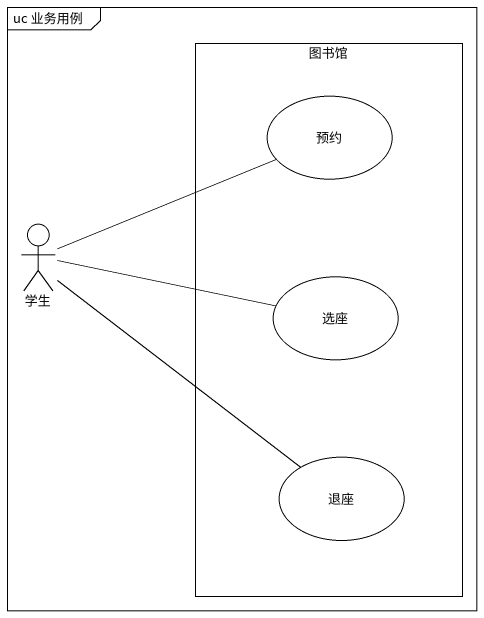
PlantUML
@startuml
mainframe uc 业务用例
rectangle 图书馆 {
  usecase 预约
  usecase 选座
  usecase 退座
}
actor 学生
学生 -right- 预约
学生 -right- 选座
学生 -- 退座
@enduml
